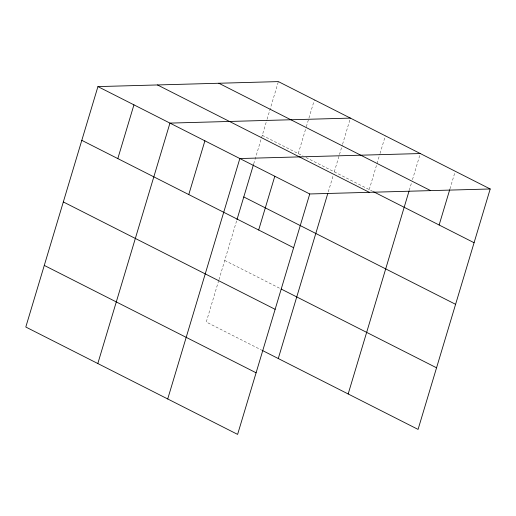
<?xml version="1.0" encoding="UTF-8"?>
<svg xmlns="http://www.w3.org/2000/svg" width="516" height="516" viewBox="0 0 516 516"><rect width="100%" height="100%" fill="white"/><g stroke="black" fill="none" stroke-linecap="round" stroke-linejoin="round"><path stroke-width="0.39" stroke-dasharray="2.58 1.94" d="M218.732 280.446L206.258 322.029L261.328 349.945M218.965 279.672L236.754 220.377M253.717 163.836L266.869 119.989M267.101 119.222L278.388 81.605M298.274 153.6L306.104 127.497M306.33 126.73L314.392 99.859M328.273 191.875L333.123 175.704M334.278 171.854L342.34 144.983M342.572 144.216L350.403 118.112M369.23 189.572L379.821 154.252M380.053 153.484L385.355 135.831M409.246 190.398L411.549 182.722M412.471 179.652L419.843 155.084M449.952 188.921L455.022 172.028M262.263 135.347L303.215 156.103M306.04 157.535L372.797 191.378M224.737 260.419L280.517 288.696"/><path stroke-width="0.77" d="M490.2 188.979L278.388 81.605L97.93 86.598L25.8 327.021L237.612 434.395L309.742 193.971L490.2 188.979L418.07 429.402L262.031 350.3M117.816 158.593L133.941 104.851M97.814 363.528L169.945 123.105L350.403 118.112M188.772 194.564L204.897 140.823M167.713 398.965L239.843 158.541L420.301 153.549M236.979 219.616L253.485 164.61M258.671 230.001L274.796 176.259M278.272 358.536L327.808 193.416M348.171 393.966L409.014 191.165M439.129 225.008L449.72 189.688M218.836 83.25L430.647 190.63M373.507 191.739L474.075 242.72M157.483 84.947L369.295 192.326M97.93 86.598L309.742 193.971M243.778 196.951L455.596 304.324M81.805 140.339L293.623 247.719M281.22 289.057L436.549 367.798M63.326 201.943L275.138 309.323M44.279 265.418L256.097 372.791"/></g></svg>
